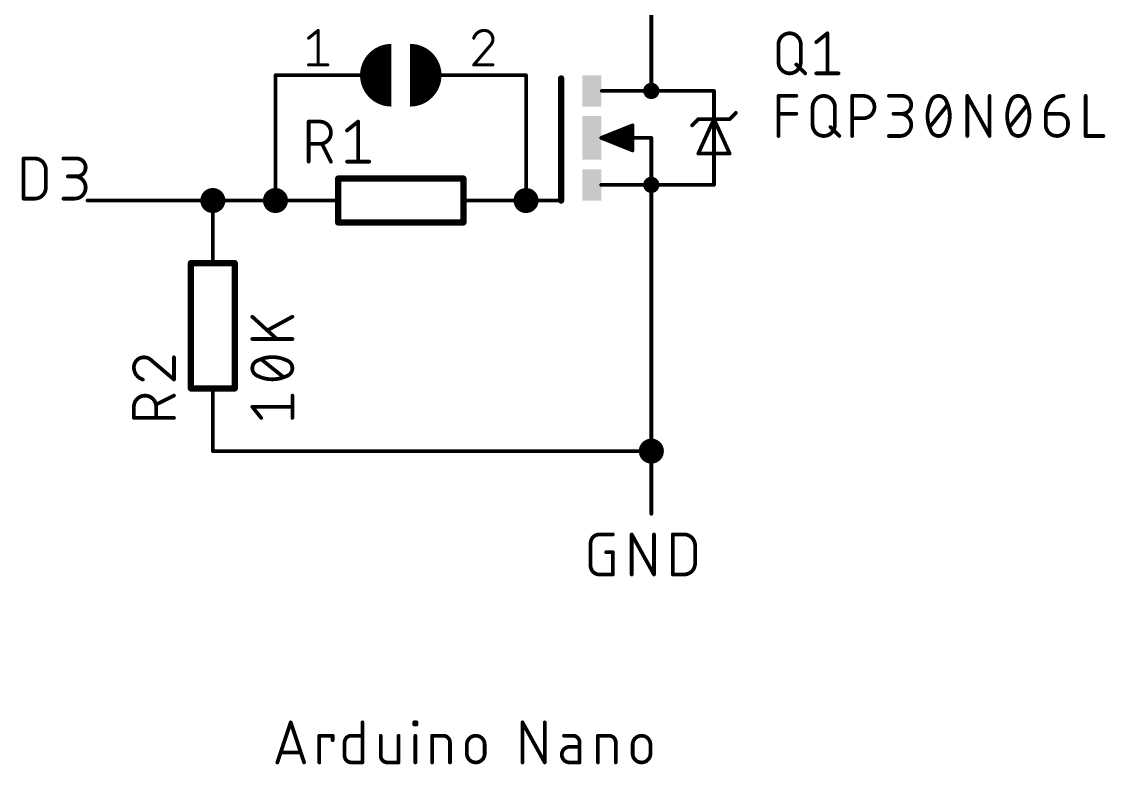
# Model space of a CAD drawing. Extents: x 13 to 226, y 41 to 152.
# Drawn here: x 73.53 to 117.47, y 96.52 to 126.63 of the extents above; entities that cross this region are included whole.
import ezdxf

# ---------------------------------------------------------------- set-up
doc = ezdxf.new("R2010")
doc.units = 0
for name, color, linetype in [('91', 122, 'CONTINUOUS'), ('94', 12, 'CONTINUOUS'), ('95', 251, 'CONTINUOUS'), ('96', 251, 'CONTINUOUS')]:
    doc.layers.add(name, color=color, linetype=linetype)

# ---------------------------------------------------------------- blocks, each defined once
blk = doc.blocks.new('RECT')
blk.add_solid([(-0.5, -0.5), (0.5, -0.5), (-0.5, 0.5), (0.5, 0.5)])

msp = doc.modelspace()

# ---------------------------------------------------------------- linework, layer by layer
at = {"layer": '91', "const_width": 0.1524}
for points in [[(83.82, 124.46), (83.82, 119.38)], [(93.98, 124.46), (93.98, 119.38)], [(81.28, 119.38), (76.2, 119.38)], [(83.82, 119.38), (81.28, 119.38)], [(99.06, 116.84), (99.06, 109.22)], [(99.06, 109.22), (81.28, 109.22)], [(99.06, 109.22), (99.06, 106.68)]]:
    msp.add_lwpolyline(points, dxfattribs=at)
at = {"layer": '91'}
for points, const_width in [([(83.8581, 124.46, 1), (83.7819, 124.46)], 0.0762), ([(94.0181, 124.46, 1), (93.9419, 124.46)], 0.0762), ([(81.28, 119.126, 1), (81.28, 119.634, 1), (81.28, 119.126)], 0.508), ([(83.82, 119.126, 1), (83.82, 119.634, 1), (83.82, 119.126)], 0.508), ([(93.98, 119.126, 1), (93.98, 119.634, 1), (93.98, 119.126)], 0.508), ([(76.2, 119.4181, 1), (76.2, 119.3419)], 0.0762), ([(81.28, 119.4181, 1), (81.28, 119.3419)], 0.0762), ([(81.28, 119.3419, 1), (81.28, 119.4181)], 0.0762), ([(83.7819, 119.38, 1), (83.8581, 119.38)], 0.0762), ([(83.82, 119.3419, 1), (83.82, 119.4181)], 0.0762), ([(93.9419, 119.38, 1), (94.0181, 119.38)], 0.0762), ([(99.0981, 116.84, 1), (99.0219, 116.84)], 0.0762), ([(99.06, 108.966, 1), (99.06, 109.474, 1), (99.06, 108.966)], 0.508), ([(81.28, 109.2581, 1), (81.28, 109.1819)], 0.0762), ([(99.0981, 109.22, 1), (99.0219, 109.22)], 0.0762), ([(99.0219, 109.22, 1), (99.0981, 109.22)], 0.0762), ([(99.06, 109.1819, 1), (99.06, 109.2581)], 0.0762), ([(99.0219, 106.68, 1), (99.0981, 106.68)], 0.0762)]:
    msp.add_lwpolyline(points, format="xyb", dxfattribs=dict(at, const_width=const_width))
at = {"layer": '94'}
for points, const_width in [([(99.06, 127), (99.06, 124.46)], 0.1524), ([(83.82, 124.46), (86.36, 124.46)], 0.1524), ([(86.36, 124.46), (87.249, 124.46)], 0.1524), ([(91.44, 124.46), (90.551, 124.46)], 0.1524), ([(93.98, 124.46), (91.44, 124.46)], 0.1524), ([(95.4024, 124.333), (95.4024, 119.38)], 0.254), ([(99.06, 124.46), (99.06, 123.825)], 0.1524), ([(99.06, 123.825), (97.0534, 123.825)], 0.1524), ([(99.06, 123.825), (101.6, 123.825)], 0.1524), ([(101.6, 123.825), (101.6, 122.682)], 0.1524), ([(100.965, 122.682), (100.711, 122.428)], 0.1524), ([(101.6, 122.682), (100.965, 121.285)], 0.1524), ([(100.965, 122.682), (101.6, 122.682)], 0.1524), ([(101.6, 122.682), (101.6, 120.015)], 0.1524), ([(102.235, 121.285), (101.6, 122.682)], 0.1524), ([(101.6, 122.682), (102.235, 122.682)], 0.1524), ([(102.235, 122.682), (102.489, 122.936)], 0.1524), ([(98.298, 122.428), (97.028, 121.92)], 0.1524), ([(98.171, 122.174), (97.282, 121.92)], 0.3048), ([(98.298, 121.412), (98.298, 122.428)], 0.1524), ([(97.028, 121.92), (98.298, 121.412)], 0.1524), ([(97.282, 121.92), (98.171, 121.666)], 0.3048), ([(98.171, 121.92), (97.917, 121.92)], 0.3048), ([(98.171, 121.666), (98.171, 121.92)], 0.3048), ([(98.171, 121.92), (99.06, 121.92)], 0.1524), ([(99.06, 121.92), (99.06, 120.015)], 0.1524), ([(100.965, 121.285), (102.235, 121.285)], 0.1524), ([(91.44, 120.269), (86.36, 120.269)], 0.254), ([(86.36, 118.491), (86.36, 120.269)], 0.254), ([(91.44, 118.491), (91.44, 120.269)], 0.254), ([(97.028, 120.015), (99.06, 120.015)], 0.1524), ([(101.6, 120.015), (99.06, 120.015)], 0.1524), ([(99.06, 120.015), (99.06, 119.38)], 0.1524), ([(81.28, 119.38), (81.28, 116.84)], 0.1524), ([(83.82, 119.38), (86.36, 119.38)], 0.1524), ([(93.98, 119.38), (91.44, 119.38)], 0.1524), ([(95.4024, 119.38), (93.98, 119.38)], 0.1524), ([(99.06, 116.84), (99.06, 119.38)], 0.1524), ([(86.36, 118.491), (91.44, 118.491)], 0.254), ([(80.391, 116.84), (80.391, 111.76)], 0.254), ([(82.169, 116.84), (80.391, 116.84)], 0.254), ([(82.169, 111.76), (82.169, 116.84)], 0.254), ([(82.169, 111.76), (80.391, 111.76)], 0.254), ([(81.28, 109.22), (81.28, 111.76)], 0.1524)]:
    msp.add_lwpolyline(points, dxfattribs=dict(at, const_width=const_width))
for points, const_width in [([(88.519, 125.095, 1), (88.519, 123.825)], 1.27), ([(89.281, 123.825, 1), (89.281, 125.095)], 1.27), ([(83.82, 124.4981, 1), (83.82, 124.4219)], 0.0762), ([(86.36, 124.4981, 1), (86.36, 124.4219)], 0.0762), ([(86.36, 124.4219, 1), (86.36, 124.4981)], 0.0762), ([(87.249, 124.4219, 1), (87.249, 124.4981)], 0.0762), ([(90.551, 124.4981, 1), (90.551, 124.4219)], 0.0762), ([(91.44, 124.4981, 1), (91.44, 124.4219)], 0.0762), ([(91.44, 124.4219, 1), (91.44, 124.4981)], 0.0762), ([(93.98, 124.4219, 1), (93.98, 124.4981)], 0.0762), ([(95.4659, 124.333, 1), (95.3389, 124.333)], 0.127), ([(99.0981, 124.46, 1), (99.0219, 124.46)], 0.0762), ([(99.0219, 124.46, 1), (99.0981, 124.46)], 0.0762), ([(99.06, 123.698, 1), (99.06, 123.952, 1), (99.06, 123.698)], 0.4064), ([(97.0534, 123.8631, 1), (97.0534, 123.7869)], 0.0762), ([(99.06, 123.8631, 1), (99.06, 123.7869)], 0.0762), ([(99.0219, 123.825, 1), (99.0981, 123.825)], 0.0762), ([(99.06, 123.7869, 1), (99.06, 123.8631)], 0.0762), ([(101.6381, 123.825, 1), (101.5619, 123.825)], 0.0762), ([(101.6, 123.7869, 1), (101.6, 123.8631)], 0.0762), ([(100.965, 122.7201, 1), (100.965, 122.6439)], 0.0762), ([(100.9919, 122.6551, 1), (100.9381, 122.7089)], 0.0762), ([(101.6381, 122.682, 1), (101.5619, 122.682)], 0.0762), ([(101.6347, 122.6978, 1), (101.5653, 122.6662)], 0.0762), ([(101.6, 122.7201, 1), (101.6, 122.6439)], 0.0762), ([(101.5619, 122.682, 1), (101.6381, 122.682)], 0.0762), ([(101.6347, 122.6662, 1), (101.5653, 122.6978)], 0.0762), ([(101.6, 122.6439, 1), (101.6, 122.7201)], 0.0762), ([(102.2081, 122.7089, 1), (102.2619, 122.6551)], 0.0762), ([(102.235, 122.6439, 1), (102.235, 122.7201)], 0.0762), ([(102.5159, 122.9091, 1), (102.4621, 122.9629)], 0.0762), ([(98.1919, 122.1007, 1), (98.1501, 122.2473)], 0.1524), ([(98.3361, 122.428, 1), (98.2599, 122.428)], 0.0762), ([(98.3121, 122.3926, 1), (98.2839, 122.4634)], 0.0762), ([(100.6841, 122.4549, 1), (100.7379, 122.4011)], 0.0762), ([(97.0421, 121.9554, 1), (97.0139, 121.8846)], 0.0762), ([(97.0139, 121.9554, 1), (97.0421, 121.8846)], 0.0762), ([(97.3029, 121.9933, 1), (97.2611, 121.8467)], 0.1524), ([(97.2611, 121.9933, 1), (97.3029, 121.8467)], 0.1524), ([(97.917, 121.9962, 1), (97.917, 121.8438)], 0.1524), ([(98.2472, 121.92, 1), (98.0948, 121.92)], 0.1524), ([(98.0948, 121.666, 1), (98.2472, 121.666)], 0.1524), ([(98.1501, 121.5927, 1), (98.1919, 121.7393)], 0.1524), ([(98.171, 121.8438, 1), (98.171, 121.9962)], 0.1524), ([(98.171, 121.9581, 1), (98.171, 121.8819)], 0.0762), ([(99.0981, 121.92, 1), (99.0219, 121.92)], 0.0762), ([(99.06, 121.8819, 1), (99.06, 121.9581)], 0.0762), ([(98.2599, 121.412, 1), (98.3361, 121.412)], 0.0762), ([(98.2839, 121.3766, 1), (98.3121, 121.4474)], 0.0762), ([(100.965, 121.3231, 1), (100.965, 121.2469)], 0.0762), ([(100.9303, 121.3008, 1), (100.9997, 121.2692)], 0.0762), ([(102.2003, 121.2692, 1), (102.2697, 121.3008)], 0.0762), ([(102.235, 121.2469, 1), (102.235, 121.3231)], 0.0762), ([(86.36, 120.3325, 1), (86.36, 120.2055)], 0.127), ([(86.4235, 120.269, 1), (86.2965, 120.269)], 0.127), ([(91.5035, 120.269, 1), (91.3765, 120.269)], 0.127), ([(91.44, 120.2055, 1), (91.44, 120.3325)], 0.127), ([(97.028, 120.0531, 1), (97.028, 119.9769)], 0.0762), ([(99.06, 119.888, 1), (99.06, 120.142, 1), (99.06, 119.888)], 0.4064), ([(99.06, 120.0531, 1), (99.06, 119.9769)], 0.0762), ([(99.0981, 120.015, 1), (99.0219, 120.015)], 0.0762), ([(99.0219, 120.015, 1), (99.0981, 120.015)], 0.0762), ([(99.06, 119.9769, 1), (99.06, 120.0531)], 0.0762), ([(101.5619, 120.015, 1), (101.6381, 120.015)], 0.0762), ([(101.6, 119.9769, 1), (101.6, 120.0531)], 0.0762), ([(81.3181, 119.38, 1), (81.2419, 119.38)], 0.0762), ([(83.82, 119.4181, 1), (83.82, 119.3419)], 0.0762), ([(86.36, 119.3419, 1), (86.36, 119.4181)], 0.0762), ([(91.44, 119.4181, 1), (91.44, 119.3419)], 0.0762), ([(93.98, 119.4181, 1), (93.98, 119.3419)], 0.0762), ([(93.98, 119.3419, 1), (93.98, 119.4181)], 0.0762), ([(95.3389, 119.38, 1), (95.4659, 119.38)], 0.127), ([(95.4024, 119.3419, 1), (95.4024, 119.4181)], 0.0762), ([(99.0981, 119.38, 1), (99.0219, 119.38)], 0.0762), ([(99.0219, 119.38, 1), (99.0981, 119.38)], 0.0762), ([(86.36, 118.5545, 1), (86.36, 118.4275)], 0.127), ([(86.2965, 118.491, 1), (86.4235, 118.491)], 0.127), ([(91.3765, 118.491, 1), (91.5035, 118.491)], 0.127), ([(91.44, 118.4275, 1), (91.44, 118.5545)], 0.127), ([(80.4545, 116.84, 1), (80.3275, 116.84)], 0.127), ([(80.391, 116.9035, 1), (80.391, 116.7765)], 0.127), ([(81.2419, 116.84, 1), (81.3181, 116.84)], 0.0762), ([(82.2325, 116.84, 1), (82.1055, 116.84)], 0.127), ([(82.169, 116.7765, 1), (82.169, 116.9035)], 0.127), ([(99.0219, 116.84, 1), (99.0981, 116.84)], 0.0762), ([(80.391, 111.8235, 1), (80.391, 111.6965)], 0.127), ([(80.3275, 111.76, 1), (80.4545, 111.76)], 0.127), ([(81.3181, 111.76, 1), (81.2419, 111.76)], 0.0762), ([(82.1055, 111.76, 1), (82.2325, 111.76)], 0.127), ([(82.169, 111.6965, 1), (82.169, 111.8235)], 0.127), ([(81.2419, 109.22, 1), (81.3181, 109.22)], 0.0762)]:
    msp.add_lwpolyline(points, format="xyb", dxfattribs=dict(at, const_width=const_width))
at = {"layer": '95'}
for points, const_width in [([(85.1648, 125.9657), (85.5528, 126.2761)], 0.127), ([(85.5528, 126.2761), (85.5528, 124.8791)], 0.127), ([(105.7478, 125.8006), (106.1994, 126.1618)], 0.1524), ([(106.1994, 126.1618), (106.1994, 124.5362)], 0.1524), ([(92.5188, 125.6552), (91.8591, 124.8791)], 0.127), ([(104.2162, 124.9878), (104.2162, 125.7102)], 0.1524), ([(105.1193, 125.7102), (105.1193, 124.9878)], 0.1524), ([(85.1648, 124.8791), (85.9409, 124.8791)], 0.127), ([(91.8591, 124.8791), (92.6352, 124.8791)], 0.127), ([(104.9387, 124.8974), (105.2999, 124.5362)], 0.1524), ([(105.7478, 124.5362), (106.6509, 124.5362)], 0.1524), ([(85.1662, 120.9548), (85.1662, 122.5804)], 0.1524), ([(85.1662, 122.5804), (85.6178, 122.5804)], 0.1524), ([(86.7202, 122.2192), (87.1717, 122.5804)], 0.1524), ([(87.1717, 122.5804), (87.1717, 120.9548)], 0.1524), ([(85.6178, 121.6773), (85.1662, 121.6773)], 0.1524), ([(86.0693, 120.9548), (85.7081, 121.6773)], 0.1524), ([(73.6055, 119.4562), (73.6055, 121.0818)], 0.1524), ([(73.6055, 121.0818), (74.057, 121.0818)], 0.1524), ([(75.2207, 121.0818), (75.7626, 121.0818)], 0.1524), ([(86.7202, 120.9548), (87.6233, 120.9548)], 0.1524), ([(74.5086, 120.6302), (74.5086, 119.9078)], 0.1524), ([(75.7626, 120.3593), (75.4013, 120.3593)], 0.1524), ([(74.057, 119.4562), (73.6055, 119.4562)], 0.1524), ([(75.2207, 119.4562), (75.6722, 119.4562)], 0.1524), ([(78.8021, 112.8878), (79.7052, 112.1202)], 0.1524), ([(79.7052, 112.1202), (79.7052, 113.0233)], 0.1524), ([(79.7052, 111.4693), (78.9827, 111.1081)], 0.1524), ([(78.0796, 110.5662), (78.0796, 111.0178)], 0.1524), ([(78.9827, 111.0178), (78.9827, 110.5662)], 0.1524), ([(79.7052, 110.5662), (78.0796, 110.5662)], 0.1524), ([(96.9574, 105.8418), (97.4993, 105.8418)], 0.1524), ([(98.2635, 104.2162), (98.2635, 105.8418)], 0.1524), ([(98.2635, 105.8418), (99.1666, 104.2162)], 0.1524), ([(99.1666, 104.2162), (99.1666, 105.8418)], 0.1524), ([(99.9309, 104.2162), (99.9309, 105.8418)], 0.1524), ([(99.9309, 105.8418), (100.3824, 105.8418)], 0.1524), ([(96.5962, 104.5774), (96.5962, 105.4806)], 0.1524), ([(100.834, 105.3902), (100.834, 104.6678)], 0.1524), ([(97.2284, 105.1193), (97.4993, 105.1193)], 0.1524), ([(97.4993, 105.1193), (97.4993, 104.2162)], 0.1524), ([(97.4993, 104.2162), (96.9574, 104.2162)], 0.1524), ([(100.3824, 104.2162), (99.9309, 104.2162)], 0.1524), ([(83.8962, 96.5962), (84.4381, 98.2218)], 0.1524), ([(84.4381, 98.2218), (84.9799, 96.5962)], 0.1524), ([(87.3451, 98.2218), (87.3451, 96.5962)], 0.1524), ([(89.447, 98.1315), (89.447, 98.2218)], 0.1524), ([(89.447, 98.2218), (89.5373, 98.2218)], 0.1524), ([(89.5373, 98.1315), (89.447, 98.1315)], 0.1524), ([(89.5373, 98.2218), (89.5373, 98.1315)], 0.1524), ([(93.8342, 96.5962), (93.8342, 98.2218)], 0.1524), ([(93.8342, 98.2218), (94.7373, 96.5962)], 0.1524), ([(94.7373, 96.5962), (94.7373, 98.2218)], 0.1524), ([(85.5963, 96.5962), (85.5963, 97.6799)], 0.1524), ([(85.5963, 97.6799), (86.1382, 97.6799)], 0.1524), ([(86.1382, 97.6799), (86.1382, 97.4993)], 0.1524), ([(86.8935, 97.6799), (87.3451, 97.6799)], 0.1524), ([(88.0888, 97.6799), (88.0888, 96.8671)], 0.1524), ([(88.8113, 96.5962), (88.8113, 97.6799)], 0.1524), ([(89.4922, 96.5962), (89.4922, 97.6799)], 0.1524), ([(90.173, 96.5962), (90.173, 97.6799)], 0.1524), ([(90.173, 97.6799), (90.6245, 97.6799)], 0.1524), ([(95.8797, 97.6799), (95.5185, 97.6799)], 0.1524), ([(96.8944, 96.5962), (96.8944, 97.6799)], 0.1524), ([(96.8944, 97.6799), (97.346, 97.6799)], 0.1524), ([(86.6226, 96.8671), (86.6226, 97.409)], 0.1524), ([(90.8955, 97.409), (90.8955, 96.5962)], 0.1524), ([(91.5798, 96.9574), (91.5798, 97.3187)], 0.1524), ([(92.3023, 97.3187), (92.3023, 96.9574)], 0.1524), ([(96.1507, 97.2284), (95.7443, 97.2284)], 0.1524), ([(96.1507, 96.5962), (96.1507, 97.409)], 0.1524), ([(97.6169, 97.409), (97.6169, 96.5962)], 0.1524), ([(98.3012, 96.9574), (98.3012, 97.3187)], 0.1524), ([(99.0237, 97.3187), (99.0237, 96.9574)], 0.1524), ([(84.8445, 97.0026), (84.0317, 97.0026)], 0.1524), ([(87.3451, 96.5962), (86.8935, 96.5962)], 0.1524), ([(88.3598, 96.5962), (88.8113, 96.5962)], 0.1524), ([(95.7443, 96.5962), (96.1507, 96.5962)], 0.1524)]:
    msp.add_lwpolyline(points, dxfattribs=dict(at, const_width=const_width))
for points, const_width in [([(85.5846, 126.2761, 1), (85.5211, 126.2761)], 0.0635), ([(85.5727, 126.2513, 1), (85.533, 126.3009)], 0.0635), ([(92.286, 126.2761, 0.3252), (91.8591, 125.9657)], 0.127), ([(92.286, 126.3079, 1), (92.286, 126.2443)], 0.0635), ([(92.6352, 125.9269, 0.4142), (92.286, 126.2761)], 0.127), ([(92.286, 126.2444, 1), (92.286, 126.3078)], 0.0635), ([(105.1193, 125.7102, 1), (104.2162, 125.7102)], 0.1524), ([(106.2375, 126.1618, 1), (106.1613, 126.1618)], 0.0762), ([(106.2232, 126.132, 1), (106.1756, 126.1916)], 0.0762), ([(85.145, 125.9904, 1), (85.1846, 125.9409)], 0.0635), ([(91.8289, 125.9754, 1), (91.8893, 125.9559)], 0.0635), ([(92.5188, 125.6552, 0.2053), (92.6352, 125.9269)], 0.127), ([(92.4969, 125.6782, 1), (92.5407, 125.6322)], 0.0635), ([(92.543, 125.6346, 1), (92.4946, 125.6758)], 0.0635), ([(92.667, 125.9268, 1), (92.6035, 125.9269)], 0.0635), ([(92.6035, 125.9269, 1), (92.667, 125.9269)], 0.0635), ([(104.2543, 125.7102, 1), (104.1781, 125.7102)], 0.0762), ([(104.1781, 125.7102, 1), (104.2543, 125.7102)], 0.0762), ([(105.1574, 125.7102, 1), (105.0812, 125.7102)], 0.0762), ([(105.0812, 125.7102, 1), (105.1574, 125.7102)], 0.0762), ([(105.724, 125.8303, 1), (105.7716, 125.7708)], 0.0762), ([(85.1648, 124.9109, 1), (85.1648, 124.8474)], 0.0635), ([(85.5211, 124.8791, 1), (85.5846, 124.8791)], 0.0635), ([(85.9409, 124.8474, 1), (85.9409, 124.9109)], 0.0635), ([(91.8591, 124.9109, 1), (91.8591, 124.8474)], 0.0635), ([(91.8349, 124.8997, 1), (91.8833, 124.8585)], 0.0635), ([(92.6352, 124.8474, 1), (92.6352, 124.9109)], 0.0635), ([(104.2162, 124.9878, 1), (105.1193, 124.9878)], 0.1524), ([(104.2543, 124.9878, 1), (104.1781, 124.9878)], 0.0762), ([(104.1781, 124.9878, 1), (104.2543, 124.9878)], 0.0762), ([(104.9656, 124.9244, 1), (104.9117, 124.8705)], 0.0762), ([(105.1574, 124.9878, 1), (105.0812, 124.9878)], 0.0762), ([(105.0812, 124.9878, 1), (105.1574, 124.9878)], 0.0762), ([(105.273, 124.5093, 1), (105.3269, 124.5631)], 0.0762), ([(105.7478, 124.5743, 1), (105.7478, 124.4981)], 0.0762), ([(106.1613, 124.5362, 1), (106.2375, 124.5362)], 0.0762), ([(106.6509, 124.4981, 1), (106.6509, 124.5743)], 0.0762), ([(85.2043, 122.5804, 1), (85.1281, 122.5804)], 0.0762), ([(85.1662, 122.6185, 1), (85.1662, 122.5423)], 0.0762), ([(85.6178, 121.6773, 1), (85.6178, 122.5804)], 0.1524), ([(85.6178, 122.6185, 1), (85.6178, 122.5423)], 0.0762), ([(85.6178, 122.5423, 1), (85.6178, 122.6185)], 0.0762), ([(87.2098, 122.5804, 1), (87.1336, 122.5804)], 0.0762), ([(87.1955, 122.5506, 1), (87.1479, 122.6102)], 0.0762), ([(86.6964, 122.2489, 1), (86.744, 122.1894)], 0.0762), ([(85.1662, 121.7154, 1), (85.1662, 121.6392)], 0.0762), ([(85.6178, 121.7154, 1), (85.6178, 121.6392)], 0.0762), ([(85.6178, 121.6392, 1), (85.6178, 121.7154)], 0.0762), ([(85.7421, 121.6943, 1), (85.674, 121.6602)], 0.0762), ([(73.6436, 121.0818, 1), (73.5674, 121.0818)], 0.0762), ([(73.6055, 121.1199, 1), (73.6055, 121.0437)], 0.0762), ([(74.5086, 120.6302, 0.4142), (74.057, 121.0818)], 0.1524), ([(74.057, 121.1199, 1), (74.057, 121.0437)], 0.0762), ([(74.057, 121.0437, 1), (74.057, 121.1199)], 0.0762), ([(75.2207, 121.1199, 1), (75.2207, 121.0437)], 0.0762), ([(75.7626, 120.3593, 1), (75.7626, 121.0818)], 0.1524), ([(75.7626, 121.1199, 1), (75.7626, 121.0437)], 0.0762), ([(75.7626, 121.0437, 1), (75.7626, 121.1199)], 0.0762), ([(85.1281, 120.9548, 1), (85.2043, 120.9548)], 0.0762), ([(86.0352, 120.9378, 1), (86.1034, 120.9718)], 0.0762), ([(86.7202, 120.9929, 1), (86.7202, 120.9167)], 0.0762), ([(87.1336, 120.9548, 1), (87.2098, 120.9548)], 0.0762), ([(87.6233, 120.9167, 1), (87.6233, 120.9929)], 0.0762), ([(74.5467, 120.6302, 1), (74.4705, 120.6302)], 0.0762), ([(74.4705, 120.6302, 1), (74.5467, 120.6302)], 0.0762), ([(75.4013, 120.3974, 1), (75.4013, 120.3212)], 0.0762), ([(75.6722, 119.4562, 1), (75.6722, 120.3593)], 0.1524), ([(75.6722, 120.3974, 1), (75.6722, 120.3212)], 0.0762), ([(75.7626, 120.3974, 1), (75.7626, 120.3212)], 0.0762), ([(75.7626, 120.3212, 1), (75.7626, 120.3974)], 0.0762), ([(74.057, 119.4562, 0.4142), (74.5086, 119.9078)], 0.1524), ([(74.5467, 119.9078, 1), (74.4705, 119.9078)], 0.0762), ([(73.6055, 119.4943, 1), (73.6055, 119.4181)], 0.0762), ([(74.057, 119.4943, 1), (74.057, 119.4181)], 0.0762), ([(74.057, 119.4181, 1), (74.057, 119.4943)], 0.0762), ([(74.4705, 119.9078, 1), (74.5467, 119.9078)], 0.0762), ([(75.2207, 119.4943, 1), (75.2207, 119.4181)], 0.0762), ([(75.6722, 119.4943, 1), (75.6722, 119.4181)], 0.0762), ([(75.6722, 119.4181, 1), (75.6722, 119.4943)], 0.0762), ([(73.5674, 119.4562, 1), (73.6436, 119.4562)], 0.0762), ([(78.486, 113.0233, 0.4142), (78.0796, 112.6169)], 0.1524), ([(78.8021, 112.8878, 0.2053), (78.486, 113.0233)], 0.1524), ([(78.486, 113.0614, 1), (78.486, 112.9852)], 0.0762), ([(78.486, 112.9852, 1), (78.486, 113.0614)], 0.0762), ([(78.8268, 112.9168, 1), (78.7774, 112.8588)], 0.0762), ([(78.7745, 112.8615, 1), (78.8297, 112.9141)], 0.0762), ([(79.7433, 113.0233, 1), (79.6671, 113.0233)], 0.0762), ([(78.0796, 112.6169, 0.3252), (78.4408, 112.1202)], 0.1524), ([(78.1177, 112.6169, 1), (78.0415, 112.6169)], 0.0762), ([(78.0415, 112.6169, 1), (78.1177, 112.6169)], 0.0762), ([(78.4291, 112.0839, 1), (78.4526, 112.1564)], 0.0762), ([(79.6671, 112.1202, 1), (79.7433, 112.1202)], 0.0762), ([(79.6805, 112.0911, 1), (79.7299, 112.1492)], 0.0762), ([(78.9827, 111.0178, 1), (78.0796, 111.0178)], 0.1524), ([(78.9657, 111.1421, 1), (78.9998, 111.074)], 0.0762), ([(79.7222, 111.4352, 1), (79.6882, 111.5034)], 0.0762), ([(78.1177, 111.0178, 1), (78.0415, 111.0178)], 0.0762), ([(78.0415, 111.0178, 1), (78.1177, 111.0178)], 0.0762), ([(79.0208, 111.0178, 1), (78.9446, 111.0178)], 0.0762), ([(78.9446, 111.0178, 1), (79.0208, 111.0178)], 0.0762), ([(78.0796, 110.6043, 1), (78.0796, 110.5281)], 0.0762), ([(78.0415, 110.5662, 1), (78.1177, 110.5662)], 0.0762), ([(78.9446, 110.5662, 1), (79.0208, 110.5662)], 0.0762), ([(79.7052, 110.5281, 1), (79.7052, 110.6043)], 0.0762), ([(96.9574, 105.8418, 0.4142), (96.5962, 105.4806)], 0.1524), ([(96.9574, 105.8799, 1), (96.9574, 105.8037)], 0.0762), ([(96.9574, 105.8037, 1), (96.9574, 105.8799)], 0.0762), ([(97.4993, 105.8037, 1), (97.4993, 105.8799)], 0.0762), ([(98.3016, 105.8418, 1), (98.2254, 105.8418)], 0.0762), ([(98.2968, 105.8603, 1), (98.2302, 105.8233)], 0.0762), ([(99.2047, 105.8418, 1), (99.1285, 105.8418)], 0.0762), ([(99.969, 105.8418, 1), (99.8928, 105.8418)], 0.0762), ([(99.9309, 105.8799, 1), (99.9309, 105.8037)], 0.0762), ([(100.834, 105.3902, 0.4142), (100.3824, 105.8418)], 0.1524), ([(100.3824, 105.8799, 1), (100.3824, 105.8037)], 0.0762), ([(100.3824, 105.8037, 1), (100.3824, 105.8799)], 0.0762), ([(96.6343, 105.4806, 1), (96.5581, 105.4806)], 0.0762), ([(96.5581, 105.4806, 1), (96.6343, 105.4806)], 0.0762), ([(100.8721, 105.3902, 1), (100.7959, 105.3902)], 0.0762), ([(97.2284, 105.1574, 1), (97.2284, 105.0812)], 0.0762), ([(97.5374, 105.1193, 1), (97.4612, 105.1193)], 0.0762), ([(97.4993, 105.0812, 1), (97.4993, 105.1574)], 0.0762), ([(100.7959, 105.3902, 1), (100.8721, 105.3902)], 0.0762), ([(96.5962, 104.5774, 0.4142), (96.9574, 104.2162)], 0.1524), ([(96.6343, 104.5774, 1), (96.5581, 104.5774)], 0.0762), ([(96.5581, 104.5774, 1), (96.6343, 104.5774)], 0.0762), ([(100.3824, 104.2162, 0.4142), (100.834, 104.6678)], 0.1524), ([(100.8721, 104.6678, 1), (100.7959, 104.6678)], 0.0762), ([(100.7959, 104.6678, 1), (100.8721, 104.6678)], 0.0762), ([(96.9574, 104.2543, 1), (96.9574, 104.1781)], 0.0762), ([(96.9574, 104.1781, 1), (96.9574, 104.2543)], 0.0762), ([(97.4612, 104.2162, 1), (97.5374, 104.2162)], 0.0762), ([(97.4993, 104.1781, 1), (97.4993, 104.2543)], 0.0762), ([(98.2254, 104.2162, 1), (98.3016, 104.2162)], 0.0762), ([(99.1285, 104.2162, 1), (99.2047, 104.2162)], 0.0762), ([(99.1333, 104.1977, 1), (99.1999, 104.2347)], 0.0762), ([(99.9309, 104.2543, 1), (99.9309, 104.1781)], 0.0762), ([(99.8928, 104.2162, 1), (99.969, 104.2162)], 0.0762), ([(100.3824, 104.2543, 1), (100.3824, 104.1781)], 0.0762), ([(100.3824, 104.1781, 1), (100.3824, 104.2543)], 0.0762), ([(84.4742, 98.2338, 1), (84.4019, 98.2098)], 0.0762), ([(84.4742, 98.2098, 1), (84.4019, 98.2338)], 0.0762), ([(87.3832, 98.2218, 1), (87.307, 98.2218)], 0.0762), ([(89.4851, 98.2218, 1), (89.4089, 98.2218)], 0.0762), ([(89.447, 98.2599, 1), (89.447, 98.1837)], 0.0762), ([(89.447, 98.1696, 1), (89.447, 98.0934)], 0.0762), ([(89.4089, 98.1315, 1), (89.4851, 98.1315)], 0.0762), ([(89.5754, 98.2218, 1), (89.4992, 98.2218)], 0.0762), ([(89.4992, 98.1315, 1), (89.5754, 98.1315)], 0.0762), ([(89.5373, 98.1837, 1), (89.5373, 98.2599)], 0.0762), ([(89.5373, 98.0934, 1), (89.5373, 98.1696)], 0.0762), ([(93.8723, 98.2218, 1), (93.7961, 98.2218)], 0.0762), ([(93.8675, 98.2403, 1), (93.8009, 98.2033)], 0.0762), ([(94.7754, 98.2218, 1), (94.6992, 98.2218)], 0.0762), ([(85.6344, 97.6799, 1), (85.5582, 97.6799)], 0.0762), ([(85.5963, 97.718, 1), (85.5963, 97.6418)], 0.0762), ([(86.1763, 97.6799, 1), (86.1001, 97.6799)], 0.0762), ([(86.1382, 97.6418, 1), (86.1382, 97.718)], 0.0762), ([(86.8935, 97.6799, 0.4142), (86.6226, 97.409)], 0.1524), ([(86.8935, 97.718, 1), (86.8935, 97.6418)], 0.0762), ([(86.8935, 97.6418, 1), (86.8935, 97.718)], 0.0762), ([(87.3451, 97.6418, 1), (87.3451, 97.718)], 0.0762), ([(88.1269, 97.6799, 1), (88.0507, 97.6799)], 0.0762), ([(88.8494, 97.6799, 1), (88.7732, 97.6799)], 0.0762), ([(89.5303, 97.6799, 1), (89.4541, 97.6799)], 0.0762), ([(90.2111, 97.6799, 1), (90.1349, 97.6799)], 0.0762), ([(90.173, 97.718, 1), (90.173, 97.6418)], 0.0762), ([(90.8955, 97.409, 0.4142), (90.6245, 97.6799)], 0.1524), ([(90.6245, 97.718, 1), (90.6245, 97.6418)], 0.0762), ([(90.6245, 97.6418, 1), (90.6245, 97.718)], 0.0762), ([(92.3023, 97.3187, 1), (91.5798, 97.3187)], 0.1524), ([(95.5185, 97.718, 1), (95.5185, 97.6418)], 0.0762), ([(96.1507, 97.409, 0.4142), (95.8797, 97.6799)], 0.1524), ([(95.8797, 97.718, 1), (95.8797, 97.6418)], 0.0762), ([(95.8797, 97.6418, 1), (95.8797, 97.718)], 0.0762), ([(96.9325, 97.6799, 1), (96.8563, 97.6799)], 0.0762), ([(96.8944, 97.718, 1), (96.8944, 97.6418)], 0.0762), ([(97.6169, 97.409, 0.4142), (97.346, 97.6799)], 0.1524), ([(97.346, 97.718, 1), (97.346, 97.6418)], 0.0762), ([(97.346, 97.6418, 1), (97.346, 97.718)], 0.0762), ([(99.0237, 97.3187, 1), (98.3012, 97.3187)], 0.1524), ([(86.1001, 97.4993, 1), (86.1763, 97.4993)], 0.0762), ([(86.6607, 97.409, 1), (86.5845, 97.409)], 0.0762), ([(86.5845, 97.409, 1), (86.6607, 97.409)], 0.0762), ([(90.9336, 97.409, 1), (90.8574, 97.409)], 0.0762), ([(90.8574, 97.409, 1), (90.9336, 97.409)], 0.0762), ([(91.6179, 97.3187, 1), (91.5417, 97.3187)], 0.0762), ([(91.5417, 97.3187, 1), (91.6179, 97.3187)], 0.0762), ([(92.3404, 97.3187, 1), (92.2642, 97.3187)], 0.0762), ([(92.2642, 97.3187, 1), (92.3404, 97.3187)], 0.0762), ([(95.7443, 97.2284, 1), (95.7443, 96.5962)], 0.1524), ([(95.7443, 97.2665, 1), (95.7443, 97.1903)], 0.0762), ([(95.7443, 97.1903, 1), (95.7443, 97.2665)], 0.0762), ([(96.1888, 97.409, 1), (96.1126, 97.409)], 0.0762), ([(96.1126, 97.409, 1), (96.1888, 97.409)], 0.0762), ([(96.1507, 97.1903, 1), (96.1507, 97.2665)], 0.0762), ([(97.655, 97.409, 1), (97.5788, 97.409)], 0.0762), ([(97.5788, 97.409, 1), (97.655, 97.409)], 0.0762), ([(98.3393, 97.3187, 1), (98.2631, 97.3187)], 0.0762), ([(98.2631, 97.3187, 1), (98.3393, 97.3187)], 0.0762), ([(99.0618, 97.3187, 1), (98.9856, 97.3187)], 0.0762), ([(98.9856, 97.3187, 1), (99.0618, 97.3187)], 0.0762), ([(84.0317, 97.0407, 1), (84.0317, 96.9645)], 0.0762), ([(84.8445, 96.9645, 1), (84.8445, 97.0407)], 0.0762), ([(86.6226, 96.8671, 0.4142), (86.8935, 96.5962)], 0.1524), ([(86.6607, 96.8671, 1), (86.5845, 96.8671)], 0.0762), ([(86.5845, 96.8671, 1), (86.6607, 96.8671)], 0.0762), ([(86.8935, 96.6343, 1), (86.8935, 96.5581)], 0.0762), ([(86.8935, 96.5581, 1), (86.8935, 96.6343)], 0.0762), ([(87.3451, 96.5581, 1), (87.3451, 96.6343)], 0.0762), ([(88.0888, 96.8671, 0.4142), (88.3598, 96.5962)], 0.1524), ([(88.1269, 96.8671, 1), (88.0507, 96.8671)], 0.0762), ([(88.0507, 96.8671, 1), (88.1269, 96.8671)], 0.0762), ([(88.3598, 96.6343, 1), (88.3598, 96.5581)], 0.0762), ([(88.3598, 96.5581, 1), (88.3598, 96.6343)], 0.0762), ([(88.8113, 96.5581, 1), (88.8113, 96.6343)], 0.0762), ([(91.5798, 96.9574, 1), (92.3023, 96.9574)], 0.1524), ([(91.6179, 96.9574, 1), (91.5417, 96.9574)], 0.0762), ([(91.5417, 96.9574, 1), (91.6179, 96.9574)], 0.0762), ([(92.3404, 96.9574, 1), (92.2642, 96.9574)], 0.0762), ([(92.2642, 96.9574, 1), (92.3404, 96.9574)], 0.0762), ([(95.7443, 96.6343, 1), (95.7443, 96.5581)], 0.0762), ([(95.7443, 96.5581, 1), (95.7443, 96.6343)], 0.0762), ([(96.1507, 96.5581, 1), (96.1507, 96.6343)], 0.0762), ([(98.3012, 96.9574, 1), (99.0237, 96.9574)], 0.1524), ([(98.3393, 96.9574, 1), (98.2631, 96.9574)], 0.0762), ([(98.2631, 96.9574, 1), (98.3393, 96.9574)], 0.0762), ([(99.0618, 96.9574, 1), (98.9856, 96.9574)], 0.0762), ([(98.9856, 96.9574, 1), (99.0618, 96.9574)], 0.0762), ([(83.8601, 96.6082, 1), (83.9323, 96.5842)], 0.0762), ([(84.9438, 96.5842, 1), (85.0161, 96.6082)], 0.0762), ([(85.5582, 96.5962, 1), (85.6344, 96.5962)], 0.0762), ([(87.307, 96.5962, 1), (87.3832, 96.5962)], 0.0762), ([(88.7732, 96.5962, 1), (88.8494, 96.5962)], 0.0762), ([(89.4541, 96.5962, 1), (89.5303, 96.5962)], 0.0762), ([(90.1349, 96.5962, 1), (90.2111, 96.5962)], 0.0762), ([(90.8574, 96.5962, 1), (90.9336, 96.5962)], 0.0762), ([(93.7961, 96.5962, 1), (93.8723, 96.5962)], 0.0762), ([(94.6992, 96.5962, 1), (94.7754, 96.5962)], 0.0762), ([(94.704, 96.5777, 1), (94.7706, 96.6147)], 0.0762), ([(96.1126, 96.5962, 1), (96.1888, 96.5962)], 0.0762), ([(96.8563, 96.5962, 1), (96.9325, 96.5962)], 0.0762), ([(97.5788, 96.5962, 1), (97.655, 96.5962)], 0.0762)]:
    msp.add_lwpolyline(points, format="xyb", dxfattribs=dict(at, const_width=const_width))
at = {"layer": '96', "const_width": 0.1524}
for points in [[(104.2162, 121.9962), (104.2162, 123.6218)], [(104.2162, 123.6218), (104.9387, 123.6218)], [(107.2043, 121.9962), (107.2043, 123.6218)], [(107.2043, 123.6218), (107.6558, 123.6218)], [(108.6942, 123.6218), (109.236, 123.6218)], [(111.8725, 121.9962), (111.8725, 123.6218)], [(111.8725, 123.6218), (112.7756, 121.9962)], [(112.7756, 121.9962), (112.7756, 123.6218)], [(116.6691, 123.6218), (116.6691, 121.9962)], [(105.5995, 122.4478), (105.5995, 123.1702)], [(106.5026, 123.1702), (106.5026, 122.4478)], [(110.3476, 122.3574), (111.0701, 123.2606)], [(113.5781, 122.3574), (114.3006, 123.2606)], [(104.2162, 122.8993), (104.9387, 122.8993)], [(107.6558, 122.7187), (107.2043, 122.7187)], [(109.236, 122.8993), (108.8748, 122.8993)], [(115.0509, 122.8993), (115.5927, 122.8993)], [(115.0509, 122.4478), (115.0509, 122.8993)], [(115.954, 122.5381), (115.954, 122.4478)], [(106.3219, 122.3574), (106.6832, 121.9962)], [(108.6942, 121.9962), (109.1457, 121.9962)], [(116.6691, 121.9962), (117.3916, 121.9962)], [(82.8802, 114.6688), (83.8736, 113.7656)], [(84.5058, 114.6688), (83.5124, 114.1269)], [(84.5058, 113.7656), (82.8802, 113.7656)], [(84.1446, 112.2196), (83.2414, 112.9421)], [(84.5058, 110.5662), (84.5058, 111.4693)], [(83.2414, 110.5662), (82.8802, 111.0178)], [(82.8802, 111.0178), (84.5058, 111.0178)]]:
    msp.add_lwpolyline(points, dxfattribs=at)
at = {"layer": '96'}
for points, const_width in [([(104.2543, 123.6218, 1), (104.1781, 123.6218)], 0.0762), ([(104.2162, 123.6599, 1), (104.2162, 123.5837)], 0.0762), ([(104.9387, 123.5837, 1), (104.9387, 123.6599)], 0.0762), ([(106.5026, 123.1702, 1), (105.5995, 123.1702)], 0.1524), ([(107.2424, 123.6218, 1), (107.1662, 123.6218)], 0.0762), ([(107.2043, 123.6599, 1), (107.2043, 123.5837)], 0.0762), ([(107.6558, 122.7187, 1), (107.6558, 123.6218)], 0.1524), ([(107.6558, 123.6599, 1), (107.6558, 123.5837)], 0.0762), ([(107.6558, 123.5837, 1), (107.6558, 123.6599)], 0.0762), ([(108.6942, 123.6599, 1), (108.6942, 123.5837)], 0.0762), ([(109.236, 122.8993, 1), (109.236, 123.6218)], 0.1524), ([(109.236, 123.6599, 1), (109.236, 123.5837)], 0.0762), ([(109.236, 123.5837, 1), (109.236, 123.6599)], 0.0762), ([(110.3928, 123.396, 0.1139), (110.2573, 122.809)], 0.1524), ([(110.7088, 123.6218, 0.3205), (110.3928, 123.396)], 0.1524), ([(110.427, 123.3793, 1), (110.3585, 123.4127)], 0.0762), ([(111.0249, 123.396, 0.3205), (110.7088, 123.6218)], 0.1524), ([(110.7088, 123.6599, 1), (110.7089, 123.5837)], 0.0762), ([(110.7089, 123.5837, 1), (110.7088, 123.6599)], 0.0762), ([(111.1604, 122.809, 0.1139), (111.0249, 123.396)], 0.1524), ([(111.0592, 123.4127, 1), (110.9907, 123.3793)], 0.0762), ([(111.9106, 123.6218, 1), (111.8344, 123.6218)], 0.0762), ([(111.9058, 123.6403, 1), (111.8392, 123.6033)], 0.0762), ([(112.8137, 123.6218, 1), (112.7375, 123.6218)], 0.0762), ([(113.6232, 123.396, 0.1139), (113.4878, 122.809)], 0.1524), ([(113.9393, 123.6218, 0.3205), (113.6232, 123.396)], 0.1524), ([(113.6575, 123.3793, 1), (113.589, 123.4127)], 0.0762), ([(114.2554, 123.396, 0.3205), (113.9393, 123.6218)], 0.1524), ([(113.9393, 123.6599, 1), (113.9393, 123.5837)], 0.0762), ([(113.9393, 123.5837, 1), (113.9393, 123.6599)], 0.0762), ([(114.2896, 123.4127, 1), (114.2211, 123.3793)], 0.0762), ([(114.3909, 122.809, 0.1139), (114.2554, 123.396)], 0.1524), ([(115.7734, 123.6218, 0.4142), (115.0509, 122.8993)], 0.1524), ([(115.7734, 123.5837, 1), (115.7734, 123.6599)], 0.0762), ([(116.7072, 123.6218, 1), (116.631, 123.6218)], 0.0762), ([(105.6376, 123.1702, 1), (105.5614, 123.1702)], 0.0762), ([(105.5614, 123.1702, 1), (105.6376, 123.1702)], 0.0762), ([(106.5407, 123.1702, 1), (106.4645, 123.1702)], 0.0762), ([(106.4645, 123.1702, 1), (106.5407, 123.1702)], 0.0762), ([(110.3567, 123.4084, 1), (110.4288, 123.3837)], 0.0762), ([(110.9889, 123.3837, 1), (111.061, 123.4084)], 0.0762), ([(111.0998, 123.2368, 1), (111.0403, 123.2844)], 0.0762), ([(113.5872, 123.4084, 1), (113.6593, 123.3837)], 0.0762), ([(114.2194, 123.3837, 1), (114.2914, 123.4084)], 0.0762), ([(114.3303, 123.2368, 1), (114.2708, 123.2844)], 0.0762), ([(104.2162, 122.9374, 1), (104.2162, 122.8612)], 0.0762), ([(104.9387, 122.8612, 1), (104.9387, 122.9374)], 0.0762), ([(107.2043, 122.7568, 1), (107.2043, 122.6806)], 0.0762), ([(107.6558, 122.7568, 1), (107.6558, 122.6806)], 0.0762), ([(107.6558, 122.6806, 1), (107.6558, 122.7568)], 0.0762), ([(108.8748, 122.9374, 1), (108.8748, 122.8612)], 0.0762), ([(109.1457, 121.9962, 1), (109.1457, 122.8993)], 0.1524), ([(109.1457, 122.9374, 1), (109.1457, 122.8612)], 0.0762), ([(109.236, 122.9374, 1), (109.236, 122.8612)], 0.0762), ([(109.236, 122.8612, 1), (109.236, 122.9374)], 0.0762), ([(110.2573, 122.809, 0.1139), (110.3928, 122.222)], 0.1524), ([(110.2954, 122.809, 1), (110.2192, 122.809)], 0.0762), ([(110.2192, 122.809, 1), (110.2954, 122.809)], 0.0762), ([(111.0249, 122.222, 0.1139), (111.1604, 122.809)], 0.1524), ([(111.1985, 122.809, 1), (111.1223, 122.809)], 0.0762), ([(111.1223, 122.809, 1), (111.1985, 122.809)], 0.0762), ([(113.4878, 122.809, 0.1139), (113.6232, 122.222)], 0.1524), ([(113.5259, 122.809, 1), (113.4497, 122.809)], 0.0762), ([(113.4497, 122.809, 1), (113.5259, 122.809)], 0.0762), ([(114.2554, 122.222, 0.1139), (114.3909, 122.809)], 0.1524), ([(114.429, 122.809, 1), (114.3528, 122.809)], 0.0762), ([(114.3528, 122.809, 1), (114.429, 122.809)], 0.0762), ([(115.0509, 122.9374, 1), (115.0509, 122.8612)], 0.0762), ([(115.089, 122.8993, 1), (115.0128, 122.8993)], 0.0762), ([(115.0128, 122.8993, 1), (115.089, 122.8993)], 0.0762), ([(115.954, 122.5381, 0.4142), (115.5927, 122.8993)], 0.1524), ([(115.5927, 122.9374, 1), (115.5927, 122.8612)], 0.0762), ([(115.5927, 122.8612, 1), (115.5927, 122.9374)], 0.0762), ([(115.9921, 122.5381, 1), (115.9159, 122.5381)], 0.0762), ([(105.5994, 122.4478, 1), (106.5026, 122.4478)], 0.1524), ([(105.6375, 122.4478, 1), (105.5613, 122.4478)], 0.0762), ([(105.5614, 122.4478, 1), (105.6376, 122.4478)], 0.0762), ([(106.3489, 122.3844, 1), (106.295, 122.3305)], 0.0762), ([(106.5407, 122.4478, 1), (106.4645, 122.4478)], 0.0762), ([(106.4645, 122.4478, 1), (106.5407, 122.4478)], 0.0762), ([(110.3179, 122.3812, 1), (110.3774, 122.3336)], 0.0762), ([(110.4288, 122.2343, 1), (110.3567, 122.2096)], 0.0762), ([(110.3928, 122.222, 0.3205), (110.7088, 121.9962)], 0.1524), ([(110.3585, 122.2053, 1), (110.427, 122.2387)], 0.0762), ([(110.7088, 121.9962, 0.3205), (111.0249, 122.222)], 0.1524), ([(110.9907, 122.2387, 1), (111.0592, 122.2053)], 0.0762), ([(111.061, 122.2096, 1), (110.9889, 122.2343)], 0.0762), ([(113.5483, 122.3812, 1), (113.6078, 122.3336)], 0.0762), ([(113.6232, 122.222, 0.3205), (113.9393, 121.9962)], 0.1524), ([(113.6593, 122.2343, 1), (113.5872, 122.2096)], 0.0762), ([(113.589, 122.2053, 1), (113.6575, 122.2387)], 0.0762), ([(113.9393, 121.9962, 0.3205), (114.2554, 122.222)], 0.1524), ([(114.2211, 122.2387, 1), (114.2896, 122.2053)], 0.0762), ([(114.2914, 122.2096, 1), (114.2194, 122.2343)], 0.0762), ([(115.0509, 122.4478, 1), (115.954, 122.4478)], 0.1524), ([(115.089, 122.4478, 1), (115.0128, 122.4478)], 0.0762), ([(115.0128, 122.4478, 1), (115.089, 122.4478)], 0.0762), ([(115.9159, 122.5381, 1), (115.9921, 122.5381)], 0.0762), ([(115.9921, 122.4478, 1), (115.9159, 122.4478)], 0.0762), ([(115.9159, 122.4478, 1), (115.9921, 122.4478)], 0.0762), ([(104.1781, 121.9962, 1), (104.2543, 121.9962)], 0.0762), ([(106.6562, 121.9693, 1), (106.7101, 122.0231)], 0.0762), ([(107.1662, 121.9962, 1), (107.2424, 121.9962)], 0.0762), ([(108.6942, 122.0343, 1), (108.6942, 121.9581)], 0.0762), ([(109.1457, 122.0343, 1), (109.1457, 121.9581)], 0.0762), ([(109.1457, 121.9581, 1), (109.1457, 122.0343)], 0.0762), ([(110.7089, 122.0343, 1), (110.7088, 121.9581)], 0.0762), ([(110.7089, 121.9581, 1), (110.7088, 122.0343)], 0.0762), ([(111.8344, 121.9962, 1), (111.9106, 121.9962)], 0.0762), ([(112.7375, 121.9962, 1), (112.8137, 121.9962)], 0.0762), ([(112.7423, 121.9777, 1), (112.8089, 122.0147)], 0.0762), ([(113.9393, 122.0343, 1), (113.9393, 121.9581)], 0.0762), ([(113.9393, 121.9581, 1), (113.9393, 122.0343)], 0.0762), ([(116.6691, 122.0343, 1), (116.6691, 121.9581)], 0.0762), ([(116.631, 121.9962, 1), (116.7072, 121.9962)], 0.0762), ([(117.3916, 121.9581, 1), (117.3916, 122.0343)], 0.0762), ([(82.9058, 114.6969, 1), (82.8546, 114.6406)], 0.0762), ([(84.524, 114.6353, 1), (84.4876, 114.7022)], 0.0762), ([(82.8802, 113.8037, 1), (82.8802, 113.7275)], 0.0762), ([(83.4941, 114.1603, 1), (83.5306, 114.0934)], 0.0762), ([(83.848, 113.7375, 1), (83.8993, 113.7938)], 0.0762), ([(84.5058, 113.7275, 1), (84.5058, 113.8037)], 0.0762), ([(83.106, 112.897, 0.3205), (82.8802, 112.5809)], 0.1524), ([(83.693, 113.0324, 0.1139), (83.106, 112.897)], 0.1524), ([(83.0893, 112.9312, 1), (83.1227, 112.8627)], 0.0762), ([(83.1183, 112.8609, 1), (83.0936, 112.933)], 0.0762), ([(83.2652, 112.9719, 1), (83.2176, 112.9124)], 0.0762), ([(84.28, 112.897, 0.1139), (83.693, 113.0324)], 0.1524), ([(83.693, 113.0705, 1), (83.693, 112.9943)], 0.0762), ([(83.693, 112.9943, 1), (83.693, 113.0705)], 0.0762), ([(84.5058, 112.5809, 0.3205), (84.28, 112.897)], 0.1524), ([(84.2924, 112.933, 1), (84.2677, 112.8609)], 0.0762), ([(84.2633, 112.8627, 1), (84.2967, 112.9312)], 0.0762), ([(82.8802, 112.5809, 0.3205), (83.106, 112.2648)], 0.1524), ([(82.9183, 112.5809, 1), (82.8421, 112.5809)], 0.0762), ([(82.8421, 112.5809, 1), (82.9183, 112.5809)], 0.0762), ([(84.28, 112.2648, 0.3205), (84.5058, 112.5809)], 0.1524), ([(84.5439, 112.5809, 1), (84.4677, 112.5809)], 0.0762), ([(84.4677, 112.5809, 1), (84.5439, 112.5809)], 0.0762), ([(83.106, 112.2648, 0.1139), (83.693, 112.1293)], 0.1524), ([(83.1227, 112.299, 1), (83.0893, 112.2305)], 0.0762), ([(83.0936, 112.2287, 1), (83.1183, 112.3008)], 0.0762), ([(83.693, 112.1293, 0.1139), (84.28, 112.2648)], 0.1524), ([(83.693, 112.1674, 1), (83.693, 112.0912)], 0.0762), ([(83.693, 112.0912, 1), (83.693, 112.1674)], 0.0762), ([(84.1208, 112.1899, 1), (84.1684, 112.2494)], 0.0762), ([(84.2677, 112.3008, 1), (84.2924, 112.2287)], 0.0762), ([(84.2967, 112.2305, 1), (84.2633, 112.299)], 0.0762), ([(84.5439, 111.4693, 1), (84.4677, 111.4693)], 0.0762), ([(82.91, 111.0416, 1), (82.8504, 110.994)], 0.0762), ([(82.8802, 111.0559, 1), (82.8802, 110.9797)], 0.0762), ([(84.5058, 110.9797, 1), (84.5058, 111.0559)], 0.0762), ([(83.2117, 110.5424, 1), (83.2712, 110.59)], 0.0762), ([(84.4677, 110.5662, 1), (84.5439, 110.5662)], 0.0762)]:
    msp.add_lwpolyline(points, format="xyb", dxfattribs=dict(at, const_width=const_width))

# ---------------------------------------------------------------- block references
at = {"layer": '94', "xscale": 0.762}
for p, yscale in [((96.647, 123.825), 1.27), ((96.647, 121.92), 1.778), ((96.647, 120.015), 1.27)]:
    msp.add_blockref('RECT', p, dxfattribs=dict(at, yscale=yscale))

doc.saveas('drawing.dxf')
